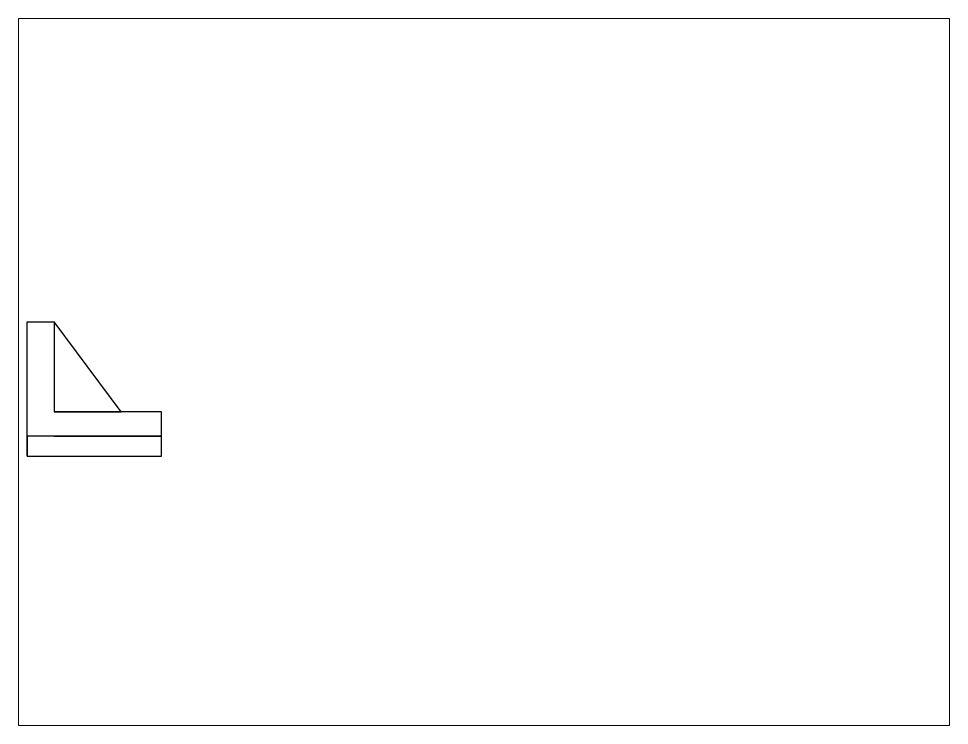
# Paper-space layout 'Layout1' of a CAD drawing. Header units: metres. Extents: x 26 to 231, y 20 to 176.
# The model-space entities are those that its viewports show. They can reach past a viewport. Long polylines and large blocks are cut down to what shows.
import ezdxf

# ---------------------------------------------------------------- set-up
doc = ezdxf.new("R2010")
doc.units = ezdxf.units.M

msp = doc.modelspace()

# ---------------------------------------------------------------- linework, layer by layer
for p, q in [((1000.49, 1001.26), (1000.49, 1086.26)), ((1000.49, 1086.26), (1020.49, 1086.26)), ((1000.49, 1019.26), (1000.49, 1086.26)), ((1000.49, 1086.26), (1020.49, 1086.26)), ((1070.49, 1019.26), (1020.49, 1086.26)), ((1020.49, 1086.26), (1020.49, 1019.26)), ((1070.49, 1019.26), (1020.49, 1019.26)), ((1020.49, 1019.26), (1070.49, 1019.26)), ((1100.49, 1019.26), (1070.49, 1019.26)), ((1100.49, 1001.26), (1100.49, 1019.26)), ((1100.49, 1001.26), (1000.49, 1001.26)), ((1000.49, 1001.26), (1000.49, 986.26)), ((1000.49, 986.26), (1000.49, 1001.26)), ((1020.49, 1001.26), (1100.49, 1001.26)), ((1100.49, 986.26), (1100.49, 1001.26)), ((1000.49, 986.26), (1100.49, 986.26))]:
    msp.add_line(p, q)

psp = doc.layouts.get("Layout1")

# ---------------------------------------------------------------- viewports
at = {"layer": '0'}
psp.add_viewport(center=(128.5, 97.5), size=(205.6, 156), view_center_point=(1340.94, 1049), view_height=526.412, dxfattribs=at)

doc.saveas('drawing.dxf')
